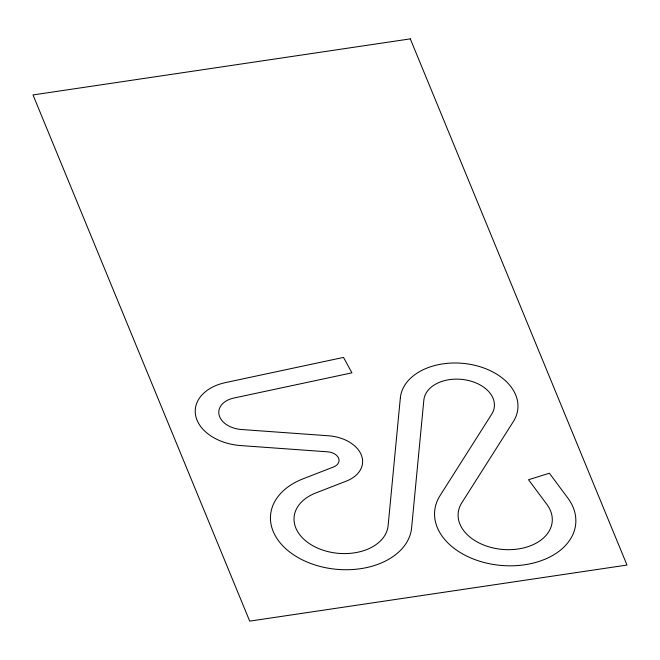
<?xml version="1.0" encoding="UTF-8"?>
<svg xmlns="http://www.w3.org/2000/svg" width="660" height="660" viewBox="0 0 660 660"><rect width="100%" height="100%" fill="white"/><g stroke="black" fill="none" stroke-linecap="round" stroke-linejoin="round"><path stroke-width="0.99" d="M400.339 397.914L388.121 525.657A47.206 32.134 5.1 0 1 317.13 547.891A47.206 32.134 5.1 0 1 315.793 492.962L346.277 481.132A35.401 24.098 5.1 0 0 361.366 455.136A35.401 24.098 5.1 0 0 328.54 435.781L241.494 429.52A23.603 16.063 5.1 0 1 219.095 415A23.603 16.063 5.1 0 1 233.929 398.021L351.92 372.842L343.513 357.406L225.522 382.585A47.206 32.134 5.1 0 0 195.863 416.526A47.206 32.134 5.1 0 0 240.661 445.566L327.698 451.836A11.797 8.035 5.1 0 1 338.646 458.287A11.797 8.035 5.1 0 1 333.613 466.95L303.13 478.781A70.81 48.197 5.1 0 0 305.143 561.182A70.81 48.197 5.1 0 0 411.617 527.827L423.844 400.084A35.401 24.098 5.1 0 1 467.214 380.218A35.401 24.098 5.1 0 1 491.659 414.257L440.08 495.561A70.81 48.197 5.1 0 0 508.274 565.81A70.81 48.197 5.1 0 0 567.691 497.846L549.367 473.228L528.536 479.746L546.86 504.364A47.206 32.134 5.1 0 1 507.251 549.673A47.206 32.134 5.1 0 1 461.785 502.837L513.365 421.542A59.004 40.169 5.1 0 0 472.618 364.807A59.004 40.169 5.1 0 0 400.339 397.914M410.289 38.874L33 94.941L249.711 621.126L627 565.059L410.289 38.874"/></g></svg>
